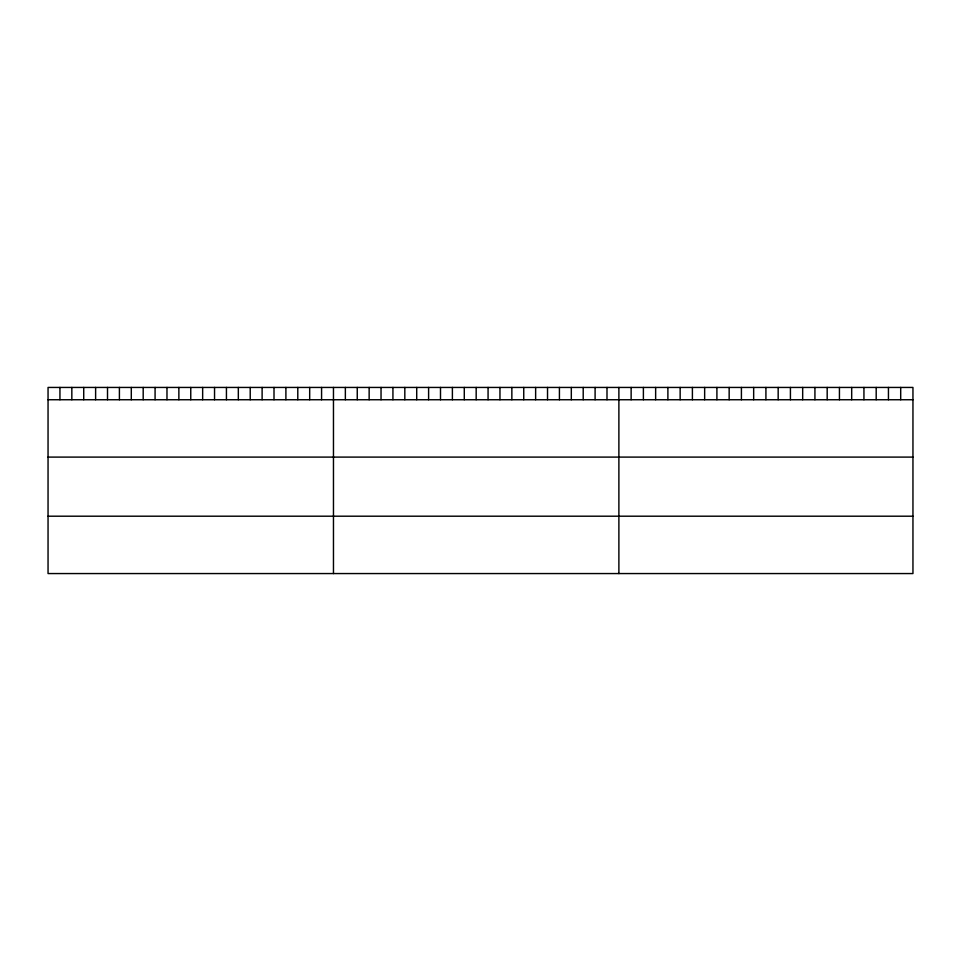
<?xml version="1.0" encoding="UTF-8"?>
<svg xmlns="http://www.w3.org/2000/svg" width="961" height="961" viewBox="0 0 961 961"><rect width="100%" height="100%" fill="white"/><g stroke="black" fill="none" stroke-linecap="round" stroke-linejoin="round"><path stroke-width="1.44" d="M912.95 399.74L912.95 573.561L48.05 573.561L48.05 387.439L912.95 387.439L912.95 399.74L48.05 399.74M48.05 457.1L912.95 457.1M48.05 516.201L912.95 516.201M900.697 387.439L900.697 399.74M888.444 387.439L888.444 399.74M876.192 387.439L876.192 399.74M863.939 387.439L863.939 399.74M851.686 387.439L851.686 399.74M839.433 387.439L839.433 399.74M827.181 387.439L827.181 399.74M814.928 387.439L814.928 399.74M802.675 387.439L802.675 399.74M790.422 387.439L790.422 399.74M778.17 387.439L778.17 399.74M765.917 387.439L765.917 399.74M753.664 387.439L753.664 399.74M741.412 387.439L741.412 399.74M729.159 387.439L729.159 399.74M716.906 387.439L716.906 399.74M704.653 387.439L704.653 399.74M692.4 387.439L692.4 399.74M680.148 387.439L680.148 399.74M667.895 387.439L667.895 399.74M655.642 387.439L655.642 399.74M643.389 387.439L643.389 399.74M631.137 387.439L631.137 399.74M618.884 387.439L618.884 573.561M606.992 387.439L606.992 399.74M595.099 387.439L595.099 399.74M583.207 387.439L583.207 399.74M571.314 387.439L571.314 399.74M559.422 387.439L559.422 399.74M547.53 387.439L547.53 399.74M535.637 387.439L535.637 399.74M523.745 387.439L523.745 399.74M511.853 387.439L511.853 399.74M499.96 387.439L499.96 399.74M488.068 387.439L488.068 399.74M476.175 387.439L476.175 399.74M464.283 387.439L464.283 399.74M452.391 387.439L452.391 399.74M440.498 387.439L440.498 399.74M428.606 387.439L428.606 399.74M416.714 387.439L416.714 399.74M404.821 387.439L404.821 399.74M392.929 387.439L392.929 399.74M381.036 387.439L381.036 399.74M369.144 387.439L369.144 399.74M357.252 387.439L357.252 399.74M345.359 387.439L345.359 399.74M333.467 387.439L333.467 573.561M321.575 387.439L321.575 399.74M309.682 387.439L309.682 399.74M297.79 387.439L297.79 399.74M285.897 387.439L285.897 399.74M274.005 387.439L274.005 399.74M262.113 387.439L262.113 399.74M250.22 387.439L250.22 399.74M238.328 387.439L238.328 399.74M226.436 387.439L226.436 399.74M214.543 387.439L214.543 399.74M202.651 387.439L202.651 399.74M190.758 387.439L190.758 399.74M178.866 387.439L178.866 399.74M166.974 387.439L166.974 399.74M155.081 387.439L155.081 399.74M143.189 387.439L143.189 399.74M131.297 387.439L131.297 399.74M119.404 387.439L119.404 399.74M107.512 387.439L107.512 399.74M95.619 387.439L95.619 399.74M83.727 387.439L83.727 399.74M71.835 387.439L71.835 399.74M59.942 387.439L59.942 399.74"/></g></svg>
